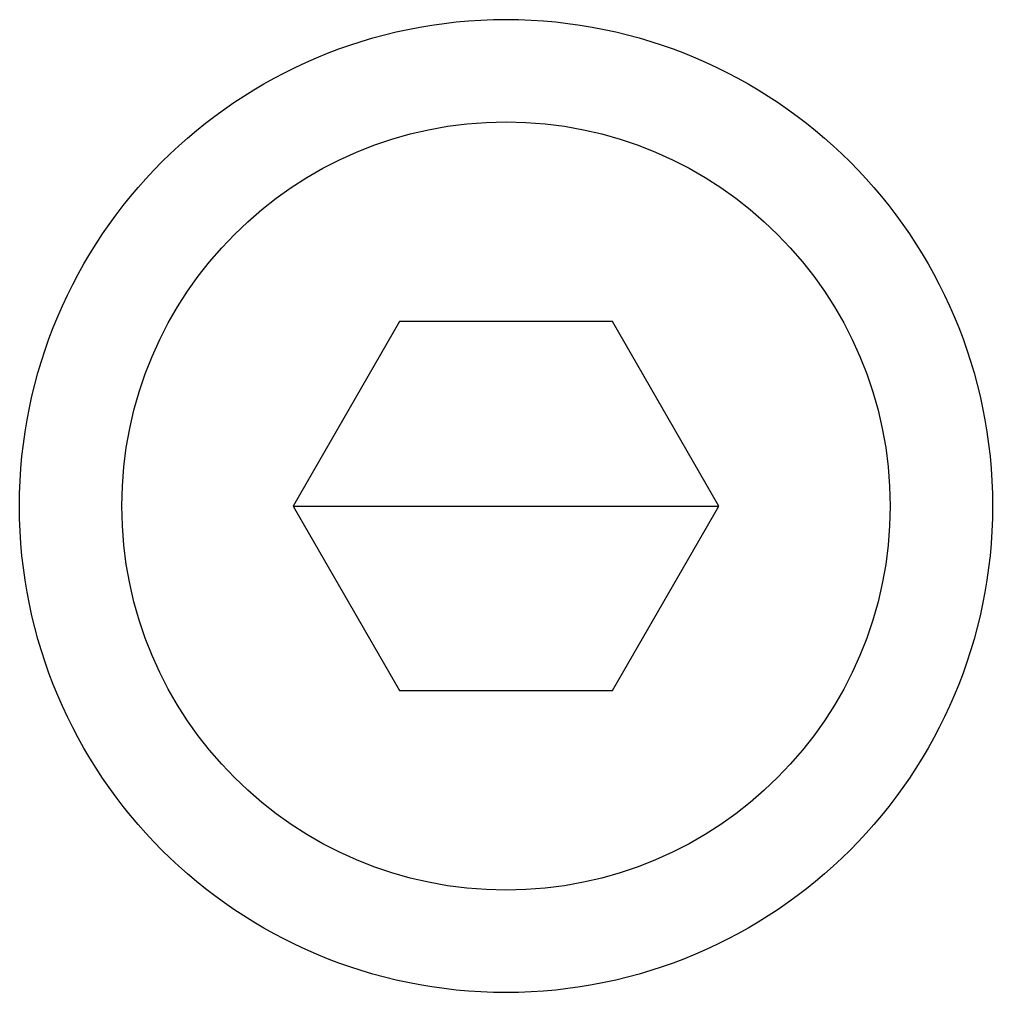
# Model space of a CAD drawing. Header units: millimetres. Extents: x -9.5 to 9.5, y -9.5 to 9.5.
import ezdxf

# ---------------------------------------------------------------- set-up
doc = ezdxf.new("R2010")
doc.units = ezdxf.units.MM
doc.layers.get('0').update_dxf_attribs({"linetype": 'CONTINUOUS'})

msp = doc.modelspace()

# ---------------------------------------------------------------- linework, layer by layer
for p, q in [((-2.078, 3.6), (-4.157, 0)), ((2.078, 3.6), (-2.078, 3.6)), ((4.157, 0), (2.078, 3.6)), ((-4.157, 0), (-2.078, -3.6)), ((-4.157, 0), (4.157, 0)), ((2.078, -3.6), (4.157, 0)), ((-2.078, -3.6), (2.078, -3.6))]:
    msp.add_line(p, q)
for radius in [9.5, 7.5]:
    msp.add_circle((0, 0), radius)

doc.saveas('drawing.dxf')
